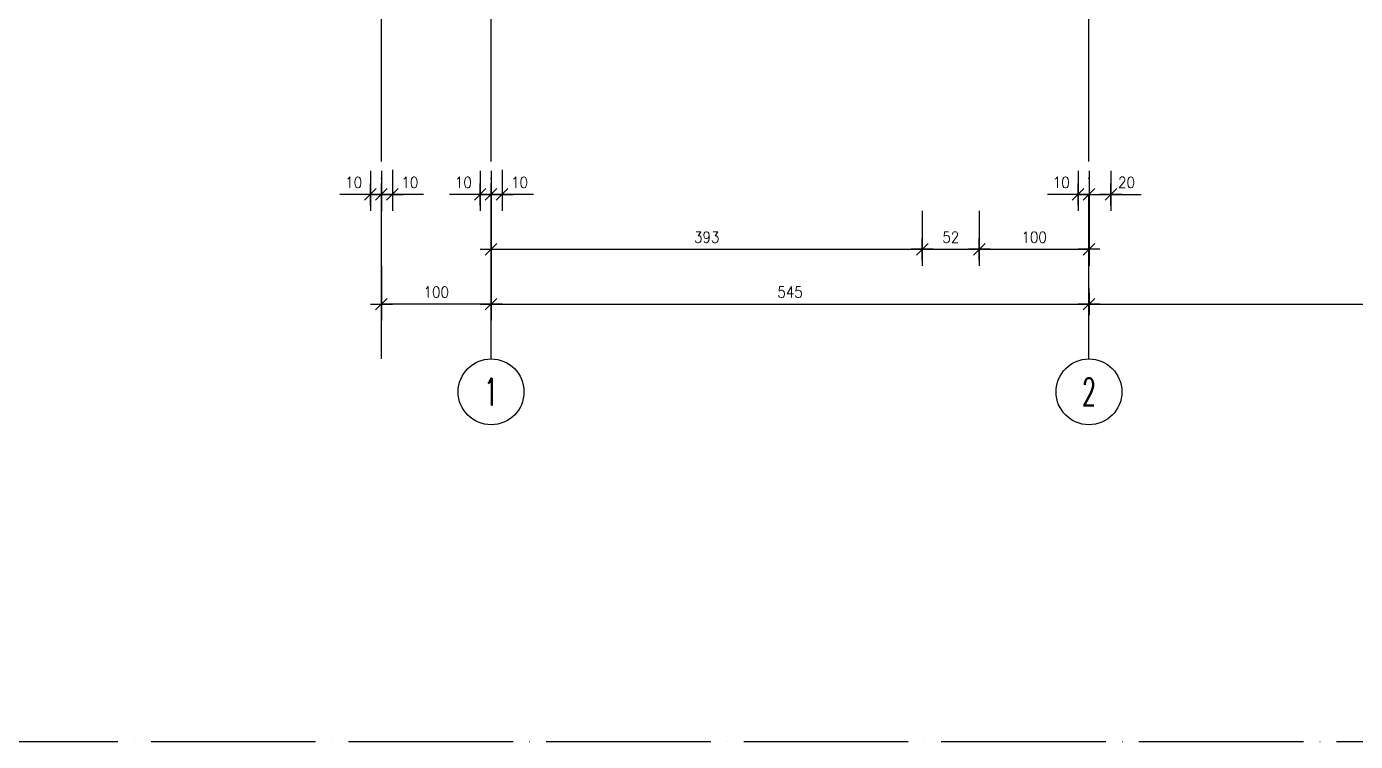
# Model space of a CAD drawing. Extents: x 2771 to 11885, y 4059 to 11529.
# Drawn here: x 3378 to 4589, y 4059 to 4711 of the extents above; entities that cross this region are included whole.
import ezdxf
from ezdxf.enums import TextEntityAlignment as Align

# ---------------------------------------------------------------- set-up
doc = ezdxf.new("R2010")
doc.units = 0
doc.header["$LTSCALE"] = 60
doc.header["$PDMODE"] = 1
doc.linetypes.add('EJES', pattern=[3, 2.5, -0.25, 0, -0.25])
doc.layers.get('0').update_dxf_attribs({"linetype": 'CONTINUOUS'})
doc.layers.get('DEFPOINTS').update_dxf_attribs({"linetype": 'CONTINUOUS'})
for name, color, linetype in [('COTAS', 3, 'CONTINUOUS'), ('EJES', 1, 'EJES'), ('TITULO', 6, 'CONTINUOUS')]:
    doc.layers.add(name, color=color, linetype=linetype)
doc.layers.add('CROP', color=8, linetype='EJES', plot=False)
doc.styles.add('COTAS', font='romans.shx', dxfattribs={"width": 0.9})
doc.dimstyles.new('50', dxfattribs={"dimtxt": 10, "dimasz": 1, "dimexe": 15, "dimexo": 0, "dimgap": 6, "dimtad": 1, "dimdec": 8, "dimdsep": 46, "dimtxsty": 'COTAS', "dimblk": '$COTA$', "dimcen": 0.09, "dimdle": 10, "dimclrd": 256, "dimclre": 256, "dimclrt": 2, "dimadec": 0, "dimazin": 0, "dimtfac": 1, "dimtdec": 8, "dimtmove": 0, "dimatfit": 2, "dimfxl": 35, "dimfxlon": 1, "dimtolj": 1, "dimarcsym": 0})

# ---------------------------------------------------------------- blocks, each defined once
blk = doc.blocks.new('*U7')
at = {"layer": 'CROP'}
blk.add_lwpolyline([(-1974.1, -166.6), (3297, -166.6), (3297, 2997.6), (-1974.1, 2997.6)], close=True, dxfattribs=at)
at = {"color": 2, "style": 'COTAS', "width": 0.9}
blk.add_attdef('ESCALA', (29.5, -27), '', height=12, dxfattribs=at)
at = {"layer": 'TITULO', "color": 7, "style": 'COTAS', "width": 0.9}
blk.add_attdef('TITULO', (25, 20), '', height=35, dxfattribs=at)
at = {"layer": 'TITULO', "color": 2, "style": 'COTAS', "width": 0.9}
blk.add_attdef('NV_LOSAS', text='', height=15, dxfattribs=at).set_placement((434.5, -56), align=Align.RIGHT)
blk.add_attdef('NIVEL', text='', height=15, dxfattribs=at).set_placement((522.8, -50), align=Align.MIDDLE)
blk.add_attdef('SIC', (602, -56), '', height=15, dxfattribs=at)
blk = doc.blocks.new('$COTA$')
at = {"layer": 'COTAS'}
for p, q in [((10, 0), (-10, 0)), ((5.3, 5.3), (-5.3, -5.3)), ((0, -10), (0, 10))]:
    blk.add_line(p, q, dxfattribs=at)
blk = doc.blocks.new('*D9')
at = {"layer": 'COTAS', "lineweight": -2, "transparency": 16777216}
for p, q in [((3801.5, 4457.7), (3801.5, 4472.7)), ((4346.5, 4457.7), (4346.5, 4472.7)), ((3802.5, 4457.7), (4345.5, 4457.7))]:
    blk.add_line(p, q, dxfattribs=at)
at = {"layer": 'DEFPOINTS', "color": 0, "transparency": 16777216}
for p in [(3801.5, 4457.7), (4346.5, 4457.7), (4346.5, 4457.7)]:
    blk.add_point(p, dxfattribs=at)
at = {"layer": 'COTAS', "lineweight": -2, "transparency": 16777216, "rotation": 180}
blk.add_blockref('$COTA$', (3801.5, 4457.7), dxfattribs=at)
at = {"layer": 'COTAS', "lineweight": -2, "transparency": 16777216}
blk.add_blockref('$COTA$', (4346.5, 4457.7), dxfattribs=at)
at = {"layer": 'COTAS', "color": 2, "transparency": 16777216, "insert": (4074, 4468.7), "char_height": 10, "attachment_point": 5, "style": 'COTAS'}
blk.add_mtext('\\A1;545', dxfattribs=at)
blk = doc.blocks.new('*D11')
at = {"layer": 'COTAS', "lineweight": -2, "transparency": 16777216}
for p, q in [((4346.5, 4457.7), (4346.5, 4472.7)), ((4920.5, 4457.7), (4920.5, 4472.7)), ((4347.5, 4457.7), (4919.5, 4457.7))]:
    blk.add_line(p, q, dxfattribs=at)
at = {"layer": 'DEFPOINTS', "color": 0, "transparency": 16777216}
for p in [(4346.5, 4457.7), (4920.5, 4457.7), (4920.5, 4457.7)]:
    blk.add_point(p, dxfattribs=at)
at = {"layer": 'COTAS', "lineweight": -2, "transparency": 16777216, "rotation": 180}
blk.add_blockref('$COTA$', (4346.5, 4457.7), dxfattribs=at)
at = {"layer": 'COTAS', "lineweight": -2, "transparency": 16777216}
blk.add_blockref('$COTA$', (4920.5, 4457.7), dxfattribs=at)
at = {"layer": 'COTAS', "color": 2, "transparency": 16777216, "insert": (4633.5, 4468.7), "char_height": 10, "attachment_point": 5, "style": 'COTAS'}
blk.add_mtext('\\A1;574', dxfattribs=at)
blk = doc.blocks.new('$EJE$')
at = {"color": 6}
blk.add_circle((0, 0), 30, dxfattribs=at)
at = {"color": 6, "style": 'COTAS', "width": 0.6}
blk.add_attdef('EJE', text='', height=25, dxfattribs=at).set_placement((0, 0), align=Align.MIDDLE)
blk = doc.blocks.new('*D31')
at = {"layer": 'COTAS', "lineweight": -2, "transparency": 16777216}
for p, q in [((3701.5, 4492.7), (3701.5, 4442.7)), ((3801.5, 4492.7), (3801.5, 4442.7)), ((3800.5, 4457.7), (3702.5, 4457.7))]:
    blk.add_line(p, q, dxfattribs=at)
at = {"layer": 'DEFPOINTS', "color": 0, "transparency": 16777216}
for p in [(3701.5, 4518.2), (3801.5, 4518.2), (3701.5, 4457.7)]:
    blk.add_point(p, dxfattribs=at)
at = {"layer": 'COTAS', "lineweight": -2, "transparency": 16777216, "rotation": 180}
blk.add_blockref('$COTA$', (3701.5, 4457.7), dxfattribs=at)
at = {"layer": 'COTAS', "lineweight": -2, "transparency": 16777216}
blk.add_blockref('$COTA$', (3801.5, 4457.7), dxfattribs=at)
at = {"layer": 'COTAS', "color": 2, "transparency": 16777216, "insert": (3751.5, 4468.7), "char_height": 10, "attachment_point": 5, "style": 'COTAS'}
blk.add_mtext('\\A1;100', dxfattribs=at)
blk = doc.blocks.new('*D71')
at = {"layer": 'COTAS', "lineweight": -2, "transparency": 16777216}
for p, q in [((3801.5, 4542.7), (3801.5, 4492.7)), ((4194.5, 4542.7), (4194.5, 4492.7)), ((3802.5, 4507.7), (4193.5, 4507.7))]:
    blk.add_line(p, q, dxfattribs=at)
at = {"layer": 'DEFPOINTS', "color": 0, "transparency": 16777216}
for p in [(3801.5, 4852.7), (4194.5, 4852.7), (4194.5, 4507.7)]:
    blk.add_point(p, dxfattribs=at)
at = {"layer": 'COTAS', "lineweight": -2, "transparency": 16777216, "rotation": 180}
blk.add_blockref('$COTA$', (3801.5, 4507.7), dxfattribs=at)
at = {"layer": 'COTAS', "lineweight": -2, "transparency": 16777216}
blk.add_blockref('$COTA$', (4194.5, 4507.7), dxfattribs=at)
at = {"layer": 'COTAS', "color": 2, "transparency": 16777216, "insert": (3998, 4518.7), "char_height": 10, "attachment_point": 5, "style": 'COTAS'}
blk.add_mtext('\\A1;393', dxfattribs=at)
blk = doc.blocks.new('*D72')
at = {"layer": 'COTAS', "lineweight": -2, "transparency": 16777216}
for p, q in [((4194.5, 4542.7), (4194.5, 4492.7)), ((4246.5, 4542.7), (4246.5, 4492.7)), ((4195.5, 4507.7), (4245.5, 4507.7))]:
    blk.add_line(p, q, dxfattribs=at)
at = {"layer": 'DEFPOINTS', "color": 0, "transparency": 16777216}
for p in [(4194.5, 4852.7), (4246.5, 4852.7), (4246.5, 4507.7)]:
    blk.add_point(p, dxfattribs=at)
at = {"layer": 'COTAS', "lineweight": -2, "transparency": 16777216, "rotation": 180}
blk.add_blockref('$COTA$', (4194.5, 4507.7), dxfattribs=at)
at = {"layer": 'COTAS', "lineweight": -2, "transparency": 16777216}
blk.add_blockref('$COTA$', (4246.5, 4507.7), dxfattribs=at)
at = {"layer": 'COTAS', "color": 2, "transparency": 16777216, "insert": (4220.5, 4518.7), "char_height": 10, "attachment_point": 5, "style": 'COTAS'}
blk.add_mtext('\\A1;52', dxfattribs=at)
blk = doc.blocks.new('*D102')
at = {"layer": 'COTAS', "lineweight": -2, "transparency": 16777216}
for p, q in [((3691.5, 4579.2), (3691.5, 4542.7)), ((3701.5, 4579.2), (3701.5, 4542.7)), ((3690.5, 4557.7), (3663.6, 4557.7)), ((3701.5, 4557.7), (3691.5, 4557.7)), ((3702.5, 4557.7), (3703.5, 4557.7))]:
    blk.add_line(p, q, dxfattribs=at)
at = {"layer": 'DEFPOINTS', "color": 0, "transparency": 16777216}
for p in [(3691.5, 4579.2), (3701.5, 4579.2), (3701.5, 4557.7)]:
    blk.add_point(p, dxfattribs=at)
at = {"layer": 'COTAS', "lineweight": -2, "transparency": 16777216}
blk.add_blockref('$COTA$', (3691.5, 4557.7), dxfattribs=at)
at = {"layer": 'COTAS', "lineweight": -2, "transparency": 16777216, "rotation": 180}
blk.add_blockref('$COTA$', (3701.5, 4557.7), dxfattribs=at)
at = {"layer": 'COTAS', "color": 2, "transparency": 16777216, "insert": (3676.2, 4568.7), "char_height": 10, "attachment_point": 5, "style": 'COTAS'}
blk.add_mtext('\\A1;10', dxfattribs=at)
blk = doc.blocks.new('*D103')
at = {"layer": 'COTAS', "lineweight": -2, "transparency": 16777216}
for p, q in [((3701.5, 4579.2), (3701.5, 4542.7)), ((3711.5, 4580.2), (3711.5, 4542.7)), ((3700.5, 4557.7), (3699.5, 4557.7)), ((3701.5, 4557.7), (3711.5, 4557.7)), ((3701.5, 4557.7), (3711.5, 4557.7)), ((3740, 4557.7), (3711.5, 4557.7)), ((3712.5, 4557.7), (3713.5, 4557.7))]:
    blk.add_line(p, q, dxfattribs=at)
at = {"layer": 'DEFPOINTS', "color": 0, "transparency": 16777216}
for p in [(3701.5, 4579.2), (3711.5, 4580.2), (3711.5, 4557.7)]:
    blk.add_point(p, dxfattribs=at)
at = {"layer": 'COTAS', "lineweight": -2, "transparency": 16777216}
blk.add_blockref('$COTA$', (3701.5, 4557.7), dxfattribs=at)
at = {"layer": 'COTAS', "lineweight": -2, "transparency": 16777216, "rotation": 180}
blk.add_blockref('$COTA$', (3711.5, 4557.7), dxfattribs=at)
at = {"layer": 'COTAS', "color": 2, "transparency": 16777216, "insert": (3727.4, 4568.7), "char_height": 10, "attachment_point": 5, "style": 'COTAS'}
blk.add_mtext('\\A1;10', dxfattribs=at)
blk = doc.blocks.new('*D104')
at = {"layer": 'COTAS', "lineweight": -2, "transparency": 16777216}
for p, q in [((3791.5, 4579.2), (3791.5, 4542.7)), ((3801.5, 4579.2), (3801.5, 4542.7)), ((3790.5, 4557.7), (3763.6, 4557.7)), ((3801.5, 4557.7), (3791.5, 4557.7)), ((3802.5, 4557.7), (3803.5, 4557.7))]:
    blk.add_line(p, q, dxfattribs=at)
at = {"layer": 'DEFPOINTS', "color": 0, "transparency": 16777216}
for p in [(3791.5, 4579.2), (3801.5, 4579.2), (3801.5, 4557.7)]:
    blk.add_point(p, dxfattribs=at)
at = {"layer": 'COTAS', "lineweight": -2, "transparency": 16777216}
blk.add_blockref('$COTA$', (3791.5, 4557.7), dxfattribs=at)
at = {"layer": 'COTAS', "lineweight": -2, "transparency": 16777216, "rotation": 180}
blk.add_blockref('$COTA$', (3801.5, 4557.7), dxfattribs=at)
at = {"layer": 'COTAS', "color": 2, "transparency": 16777216, "insert": (3776.2, 4568.7), "char_height": 10, "attachment_point": 5, "style": 'COTAS'}
blk.add_mtext('\\A1;10', dxfattribs=at)
blk = doc.blocks.new('*D105')
at = {"layer": 'COTAS', "lineweight": -2, "transparency": 16777216}
for p, q in [((3801.5, 4579.2), (3801.5, 4542.7)), ((3811.5, 4580.2), (3811.5, 4542.7)), ((3800.5, 4557.7), (3799.5, 4557.7)), ((3801.5, 4557.7), (3811.5, 4557.7)), ((3801.5, 4557.7), (3811.5, 4557.7)), ((3840, 4557.7), (3811.5, 4557.7)), ((3812.5, 4557.7), (3813.5, 4557.7))]:
    blk.add_line(p, q, dxfattribs=at)
at = {"layer": 'DEFPOINTS', "color": 0, "transparency": 16777216}
for p in [(3801.5, 4579.2), (3811.5, 4580.2), (3811.5, 4557.7)]:
    blk.add_point(p, dxfattribs=at)
at = {"layer": 'COTAS', "lineweight": -2, "transparency": 16777216}
blk.add_blockref('$COTA$', (3801.5, 4557.7), dxfattribs=at)
at = {"layer": 'COTAS', "lineweight": -2, "transparency": 16777216, "rotation": 180}
blk.add_blockref('$COTA$', (3811.5, 4557.7), dxfattribs=at)
at = {"layer": 'COTAS', "color": 2, "transparency": 16777216, "insert": (3827.4, 4568.7), "char_height": 10, "attachment_point": 5, "style": 'COTAS'}
blk.add_mtext('\\A1;10', dxfattribs=at)
blk = doc.blocks.new('*D167')
at = {"layer": 'COTAS', "lineweight": -2, "transparency": 16777216}
for p, q in [((4246.5, 4542.7), (4246.5, 4492.7)), ((4346.5, 4542.7), (4346.5, 4492.7)), ((4247.5, 4507.7), (4345.5, 4507.7))]:
    blk.add_line(p, q, dxfattribs=at)
at = {"layer": 'DEFPOINTS', "color": 0, "transparency": 16777216}
for p in [(4246.5, 4542.7), (4346.5, 4542.7), (4346.5, 4507.7)]:
    blk.add_point(p, dxfattribs=at)
at = {"layer": 'COTAS', "lineweight": -2, "transparency": 16777216, "rotation": 180}
blk.add_blockref('$COTA$', (4246.5, 4507.7), dxfattribs=at)
at = {"layer": 'COTAS', "lineweight": -2, "transparency": 16777216}
blk.add_blockref('$COTA$', (4346.5, 4507.7), dxfattribs=at)
at = {"layer": 'COTAS', "color": 2, "transparency": 16777216, "insert": (4296.5, 4518.7), "char_height": 10, "attachment_point": 5, "style": 'COTAS'}
blk.add_mtext('\\A1;100', dxfattribs=at)
blk = doc.blocks.new('*D238')
at = {"layer": 'COTAS', "lineweight": -2, "transparency": 16777216}
for p, q in [((4336.5, 4579.2), (4336.5, 4542.7)), ((4346.5, 4579.2), (4346.5, 4542.7)), ((4335.5, 4557.7), (4308.6, 4557.7)), ((4346.5, 4557.7), (4336.5, 4557.7)), ((4347.5, 4557.7), (4348.5, 4557.7))]:
    blk.add_line(p, q, dxfattribs=at)
at = {"layer": 'DEFPOINTS', "color": 0, "transparency": 16777216}
for p in [(4336.5, 4579.2), (4346.5, 4579.2), (4346.5, 4557.7)]:
    blk.add_point(p, dxfattribs=at)
at = {"layer": 'COTAS', "lineweight": -2, "transparency": 16777216}
blk.add_blockref('$COTA$', (4336.5, 4557.7), dxfattribs=at)
at = {"layer": 'COTAS', "lineweight": -2, "transparency": 16777216, "rotation": 180}
blk.add_blockref('$COTA$', (4346.5, 4557.7), dxfattribs=at)
at = {"layer": 'COTAS', "color": 2, "transparency": 16777216, "insert": (4321.2, 4568.7), "char_height": 10, "attachment_point": 5, "style": 'COTAS'}
blk.add_mtext('\\A1;10', dxfattribs=at)
blk = doc.blocks.new('*D239')
at = {"layer": 'COTAS', "lineweight": -2, "transparency": 16777216}
for p, q in [((4346.5, 4579.2), (4346.5, 4542.7)), ((4366.5, 4579.2), (4366.5, 4542.7)), ((4347.5, 4557.7), (4365.5, 4557.7)), ((4366.5, 4557.7), (4394, 4557.7))]:
    blk.add_line(p, q, dxfattribs=at)
at = {"layer": 'DEFPOINTS', "color": 0, "transparency": 16777216}
for p in [(4346.5, 4579.2), (4366.5, 4579.2), (4346.5, 4557.7)]:
    blk.add_point(p, dxfattribs=at)
at = {"layer": 'COTAS', "lineweight": -2, "transparency": 16777216, "rotation": 180}
blk.add_blockref('$COTA$', (4346.5, 4557.7), dxfattribs=at)
at = {"layer": 'COTAS', "lineweight": -2, "transparency": 16777216}
blk.add_blockref('$COTA$', (4366.5, 4557.7), dxfattribs=at)
at = {"layer": 'COTAS', "color": 2, "transparency": 16777216, "insert": (4380.7, 4568.7), "char_height": 10, "attachment_point": 5, "style": 'COTAS'}
blk.add_mtext('\\A1;20', dxfattribs=at)

msp = doc.modelspace()

# ---------------------------------------------------------------- linework, layer by layer
at = {"layer": 'EJES'}
for points in [[(3701.45585631, 4407.70691493), (3701.45585631, 6873.70691493)], [(4346.45585631, 4407.70691493), (4346.45585631, 6873.70691493)], [(3801.45585631, 4407.70691493), (3801.45585631, 5008.37674686)]]:
    msp.add_lwpolyline(points, dxfattribs=at)

# ---------------------------------------------------------------- block references
msp.add_blockref('*U7', (4745.17327493, 4225.60696946))
for p, values in [((3801.45585631, 4377.70691493), {'EJE': '1'}), ((4346.45585631, 4377.70691493), {'EJE': '2'})]:
    msp.add_blockref('$EJE$', p).add_auto_attribs(values)

# ---------------------------------------------------------------- dimensions: what is measured, and where the dimension line sits
at = {"layer": 'COTAS'}
for base, p1, p2, picture, middle in [((4194.4558563143, 4507.7069149326), (3801.4558563143, 4852.7069149326), (4194.4558563143, 4852.7069149326), '*D71', (3997.9558563143, 4518.7069149326)), ((4346.4558563143, 4507.7069149326), (4246.4558563143, 4542.7069149326), (4346.4558563143, 4542.7069149326), '*D167', (4296.4558563143, 4518.7069149326)), ((3701.4558563143, 4457.7069149326), (3801.4558563143, 4518.1689421017), (3701.4558563143, 4518.1689421017), '*D31', (3751.4558563143, 4468.7069149326)), ((4346.4558563143, 4457.7069149326), (3801.4558563143, 4457.7069149326), (4346.4558563143, 4457.7069149326), '*D9', (4073.9558563143, 4468.7069149326)), ((4920.4558563143, 4457.7069149326), (4346.4558563143, 4457.7069149326), (4920.4558563143, 4457.7069149326), '*D11', (4633.4558563143, 4468.7069149326))]:
    dim = msp.add_linear_dim(base=base, p1=p1, p2=p2, dimstyle='50', dxfattribs=at)
    dim.commit()
    dim.dimension.update_dxf_attribs({"geometry": picture, "text_midpoint": middle})
dim = msp.add_linear_dim(base=(4246.4558563143, 4507.7069149326), p1=(4194.4558563143, 4852.7069149326), p2=(4246.4558563143, 4852.7069149326), dimstyle='50', override={"dimtmove": 1}, dxfattribs=at)
dim.commit()
dim.dimension.update_dxf_attribs({"geometry": '*D72', "text_midpoint": (4220.4558563143, 4518.7069149326)})
for base, p1, p2, picture, middle in [((3701.4558563143, 4557.7069149326), (3691.4558563143, 4579.1634134742), (3701.4558563143, 4579.1634134742), '*D102', (3676.1931168787, 4557.7069149326)), ((3801.4558563143, 4557.7069149326), (3791.4558563143, 4579.1634134742), (3801.4558563143, 4579.1634134742), '*D104', (3776.1931168787, 4557.7069149326)), ((4346.4558563143, 4557.7069149326), (4336.4558563143, 4579.1634134742), (4346.4558563143, 4579.1634134742), '*D238', (4321.1931168787, 4557.7069149326))]:
    dim = msp.add_linear_dim(base=base, p1=p1, p2=p2, dimstyle='50', dxfattribs=at)
    dim.commit()
    dim.dimension.update_dxf_attribs({"geometry": picture, "text_midpoint": middle, "dimtype": 160})
for base, p1, p2, picture, middle in [((3711.4558563143, 4557.7069149326), (3701.4558563143, 4579.1634134742), (3711.4558563143, 4580.2496435303), '*D103', (3727.3588125399, 4557.7069149326)), ((3811.4558563143, 4557.7069149326), (3801.4558563143, 4579.1634134742), (3811.4558563143, 4580.2496435303), '*D105', (3827.3588125399, 4557.7069149326))]:
    dim = msp.add_linear_dim(base=base, p1=p1, p2=p2, dimstyle='50', override={"dimtmove": 1}, dxfattribs=at)
    dim.commit()
    dim.dimension.update_dxf_attribs({"geometry": picture, "text_midpoint": middle, "dimtype": 160})
dim = msp.add_linear_dim(base=(4346.4558563143, 4557.7069149326), p1=(4366.4558563143, 4579.1634134742), p2=(4346.4558563143, 4579.1634134742), angle=180, dimstyle='50', dxfattribs=at)
dim.commit()
dim.dimension.update_dxf_attribs({"geometry": '*D239', "text_midpoint": (4380.7415706001, 4557.7069149326), "dimtype": 160})

doc.saveas('drawing.dxf')
